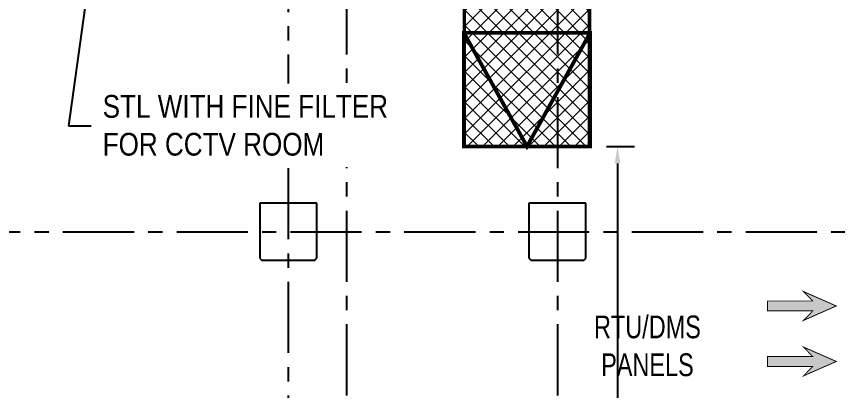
# Model space of a CAD drawing. Header units: metres. Extents: x 841183 to 1048542, y 259326 to 317714.
# Drawn here: x 1005126 to 1012342, y 297234 to 300526 of the extents above; entities that cross this region are included whole.
import ezdxf
from ezdxf import colors
from ezdxf.entities.mleader import LeaderData, LeaderLine
from ezdxf.enums import TextEntityAlignment as Align
from ezdxf.math import Vec2, Vec3

# ---------------------------------------------------------------- set-up
doc = ezdxf.new("R2010")
doc.units = ezdxf.units.M
doc.header["$PDMODE"] = 34
for name, pattern in [('1', [0, 0, 0]), ('HIDDEN', [0.375, 0.25, -0.125]), ('HIDDEN2', [0.1875, 0.125, -0.0625]), ('VILLA AXIS$0$CENTER', [2, 1.25, -0.25, 0.25, -0.25])]:
    doc.linetypes.add(name, pattern=pattern)
doc.layers.add('0_ARROW', color=20, linetype='Continuous', lineweight=0)
doc.layers.add('0_RA DUCT', color=5, linetype='1', lineweight=0)
for name, color, linetype in [('A-AXIS LINE', 253, 'Continuous'), ('A-TEXT', 252, 'Continuous'), ('G-COL', 252, 'Continuous'), ('RETURN AIR DUCT', 160, 'HIDDEN')]:
    doc.layers.add(name, color=color, linetype=linetype)
doc.layers.add('A-REFLECT DOWN', color=252, linetype='Continuous', transparency=0.6)
doc.styles.add('romans', font='romans.shx', dxfattribs={"width": 0.85})
doc.styles.get("Standard").update_dxf_attribs({"font": 'ARIALN.TTF'})
doc.dimstyles.get("Standard").update_dxf_attribs({"dimtxt": 200, "dimasz": 150, "dimexe": 150, "dimexo": 150, "dimgap": 100, "dimtad": 0, "dimtih": 1, "dimtoh": 1, "dimdec": 0, "dimzin": 0, "dimdsep": 46, "dimtxsty": 'Standard', "dimcen": 0.09, "dimadec": 0, "dimazin": 0, "dimtfac": 1, "dimtdec": 0, "dimtofl": 0, "dimtmove": 0, "dimatfit": 3, "dimfxl": 1, "dimtolj": 1, "dimtzin": 0, "dimarcsym": 0})

# ---------------------------------------------------------------- blocks, each defined once
blk = doc.blocks.new('A$C73141abc')
at = {"layer": '0_RA DUCT'}
h = blk.add_hatch(dxfattribs=at)
h.set_pattern_fill('ANSI37', color=8, scale=30)
h.set_pattern_definition([(45, (-1017144.81, -269488.94), (-67.351921, 67.351921), []), (135, (-1017144.81, -269488.94), (-67.351921, -67.351921), [])])
h.paths.add_polyline_path([(-1081.6, -9174.5), (-1081.6, -10401.7), (18.4, -10401.7), (18.4, -9174.5)])
h.paths.add_polyline_path([(-1081.6, -63.1), (-1081.6, -8517.3), (18.4, -8517.3), (18.4, -63.1)])
at = {"layer": 'RETURN AIR DUCT', "const_width": 30}
for points in [[(168.4, -63.1), (-1081.6, -63.1), (-1087.8, -10401.7)], [(18.4, -63.1), (12.2, -10401.7)]]:
    blk.add_lwpolyline(points, dxfattribs=at)
at = {"layer": 'RETURN AIR DUCT', "const_width": 33.3}
blk.add_lwpolyline([(18.4, -10401.7), (18.4, -9401.7), (-1090.9, -9401.7), (-1090.9, -10401.7)], close=True, dxfattribs=at)
at = {"layer": 'RETURN AIR DUCT', "const_width": 33.3, "elevation": 68.1}
blk.add_lwpolyline([(-1090.9, -9401.7), (-536.3, -10401.7), (18.4, -9401.7)], dxfattribs=at)
blk = doc.blocks.new('*D104')
at = {"color": 0, "lineweight": -2, "transparency": 16777216}
for p, q in [((1010311, 299382.2), (1010557.9, 299382.2)), ((1010407.9, 299232.2), (1010407.9, 296839.2)), ((1010407.9, 294042), (1010407.9, 296434.9)), ((1010312.3, 293892), (1010557.9, 293892))]:
    blk.add_line(p, q, dxfattribs=at)
at = {"color": 0, "transparency": 16777216}
for points in [[(1010382.9, 299232.2), (1010432.9, 299232.2), (1010407.9, 299382.2)], [(1010382.9, 294042), (1010432.9, 294042), (1010407.9, 293892)]]:
    blk.add_solid(points, dxfattribs=at)
at = {"layer": 'Defpoints', "color": 0, "transparency": 16777216}
for p in [(1010161, 299382.2, -74.7), (1010162.3, 293892, 22.4), (1010407.9, 293892)]:
    blk.add_point(p, dxfattribs=at)
at = {"color": 0, "transparency": 16777216, "insert": (1010407.9, 296637.1), "char_height": 200, "attachment_point": 5}
blk.add_mtext('\\A1;5490', dxfattribs=at)
blk = doc.blocks.new('0-ARROW-3')
at = {"layer": '0_ARROW', "true_color": 0xc8c8c8}
h = blk.add_hatch(dxfattribs=at)
h.set_pattern_fill('ANSI31', color=9)
h.set_pattern_definition([(45, (-4415, 43046), (-0.08838834765, 0.08838834765), [])])
h.paths.add_polyline_path([(-512, -108), (-711, -313), (0, 0), (-711, 313), (-512, 108), (-1490, 108), (-1490, -108)])
at = {"layer": '0_ARROW', "const_width": 20}
blk.add_lwpolyline([(-1490, -108), (-512, -108), (-711, -313), (0, 0), (-711, 313), (-512, 108), (-1490, 108)], close=True, dxfattribs=at)
blk = doc.blocks.new('A$C51a5b08a')
at = {"layer": 'A-AXIS LINE', "linetype": 'VILLA AXIS$0$CENTER', "ltscale": 500}
for p, q in [((-30074.2, 5133.1, -106.5), (-30074.2, -22178.3, -125.6)), ((-28220.4, 5133.1, -106), (-28220.4, -19512.3, -125.6)), ((-30585.4, 4506, -106.5), (-30585.4, -22178.3, -125.6)), ((-40565.7, -13051.7, -220.1), (9544.5, -13051.7, -106.5))]:
    blk.add_line(p, q, dxfattribs=at)
at = {"layer": 'G-COL', "color": 8, "linetype": 'HIDDEN2', "ltscale": 6, "elevation": -106.5}
for points in [[(-30335.4, -12801.7), (-30835.4, -12801.7), (-30835.4, -13285), (-30818.7, -13301.7), (-30352.1, -13301.7), (-30335.4, -13285)], [(-27970.4, -12801.7), (-28470.4, -12801.7), (-28470.4, -13285), (-28453.7, -13301.7), (-27987.1, -13301.7), (-27970.4, -13285)]]:
    blk.add_lwpolyline(points, close=True, dxfattribs=at)
at = {"color": 252, "style": 'romans', "width": 0.8}
blk.add_attdef('RD01', text='', height=225, dxfattribs=at).set_placement((-31176.6, -17501.4, -38.4), align=Align.MIDDLE_CENTER)
blk = doc.blocks.new('A$C10b3fa2f')
at = {"layer": 'A-REFLECT DOWN'}
h = blk.add_hatch(dxfattribs=at)
h.set_pattern_fill('AR-HBONE', color=256, scale=75, style=0)
h.set_pattern_definition([(45, (-872853.3, -501345.44), (0, 424.26407), [900, -300]), (135, (-872641.16, -501133.3), (3e-14, 424.26407), [900, -300])])
h.paths.add_polyline_path([(-40951.9, -7637.1), (-40445.1, -7637.1), (-40278.2, -7926.1), (-40445.1, -8215.1), (-40951.9, -8215.1), (-41118.8, -7926.1)])
edge = h.paths.add_edge_path()
edge.add_line((-40250.6, -6912.7), (-42275.6, -6912.7))
edge.add_line((-42275.6, -6912.7), (-42275.6, -105.8))
edge.add_line((-42275.6, -105.8), (-42275.6, 38.9))
edge.add_line((-42275.6, 38.9), (-43125, 38.9))
edge.add_line((-43125, 38.9), (-43125, -30517.1))
edge.add_line((-43125, -30517.1), (-43000, -30517.1))
edge.add_line((-43000, -30517.1), (-43000, -32386.1))
edge.add_line((-43000, -32386.1), (-6450, -32386.1))
edge.add_arc((-6450, -25886.1), 6500, 270, 360)
edge.add_line((50, -25886.1), (50, -22117.5))
edge.add_line((50, -22117.5), (-3025.4, -22117.5))
edge.add_line((-3025.4, -22117.5), (-3025.4, -31367.5))
edge.add_line((-3025.4, -31367.5), (-37875.6, -31367.3))
edge.add_line((-37875.6, -31367.3), (-37875.6, -22117.5))
edge.add_line((-37875.6, -22117.5), (-40250.6, -22117.5))
edge.add_line((-40250.6, -22117.5), (-40250.6, -6912.7))

msp = doc.modelspace()

# ---------------------------------------------------------------- block references
at = {"color": 2}
msp.add_blockref('A$C10b3fa2f', (1038100.4, 311684, -216), dxfattribs=at)

# ---------------------------------------------------------------- next in the draw order: block references
msp.add_blockref('A$C51a5b08a', (1038100.4, 311683.9, -103.7), dxfattribs=at)

# ---------------------------------------------------------------- next in the draw order: block references
msp.add_blockref('A$C73141abc', (1010148.8, 309783.8, -104.6))

# ---------------------------------------------------------------- next in the draw order: block references
at = {"layer": '0_ARROW', "xscale": 0.405, "yscale": 0.405, "zscale": 0.405}
msp.add_blockref('0-ARROW-3', (1012330.6, 297978.4, -210.2), dxfattribs=at)
at = {"layer": '0_ARROW', "xscale": -0.405, "yscale": 0.405, "zscale": 0.405, "rotation": 180}
msp.add_blockref('0-ARROW-3', (1012330.6, 297490.1, -210.2), dxfattribs=at)

# ---------------------------------------------------------------- next in the draw order: texts
at = {"layer": 'A-TEXT', "color": 7, "insert": (1010671.1, 297894.5, -97.9), "char_height": 200, "width": 3203.695, "attachment_point": 2}
msp.add_mtext('{\\W0.9;RTU/DMS \\PPANELS}', dxfattribs=at)

# ---------------------------------------------------------------- next in the draw order: dimensions: what is measured, and where the dimension line sits
dim = msp.add_linear_dim(base=(1010407.9, 293892, -29.9), p1=(1010161, 299382.2, -104.6), p2=(1010162.3, 293892, -7.5), angle=90, dimstyle='Standard')
dim.commit()
dim.dimension.update_dxf_attribs({"geometry": '*D104', "text_midpoint": (1010407.9, 296637.1, -29.9)})

# ---------------------------------------------------------------- next in the draw order: leaders
ml = msp.add_multileader_mtext('Standard')
ml.set_content('STL WITH FINE FILTER \\PFOR CCTV ROOM', color=256)
ml.set_leader_properties()
ml.build(insert=Vec2(0, 0))
ml.multileader.update_dxf_attribs({"text_left_attachment_type": 2, "text_right_attachment_type": 2, "dogleg_length": 200, "arrow_head_size": 200})
ctx = ml.context
ctx.base_point, ctx.char_height, ctx.arrow_head_size, ctx.landing_gap_size, ctx.plane_origin = Vec3(1005784.2, 299563.1, 49.6), 200, 200, 100, Vec3(1002276.1, 299924.9, 49.6)
ctx.left_attachment, ctx.right_attachment = 2, 2
notes = []
notes.append((ctx, [(1, (1, 1, 0), (1005584.2, 299563.1, 49.6), (1, 0), 200, [(0, [(1005878, 301686.9, 49.6)], 0, [])])]))
ctx.mtext.insert, ctx.mtext.flow_direction = Vec3(1005884.2, 299835, 49.6), 5
ctx.mtext.has_bg_fill, ctx.mtext.bg_color, ctx.mtext.bg_scale_factor, ctx.mtext.bg_transparency, ctx.mtext.use_window_bg_color = 1, -1027028792, 1.5, 0, 1
for ctx, leaders in notes:
    for number, flags, end, landing, length, lines in leaders:
        leader = LeaderData()
        leader.index, (leader.has_last_leader_line, leader.has_dogleg_vector, leader.attachment_direction) = number, flags
        leader.last_leader_point, leader.dogleg_vector, leader.dogleg_length = Vec3(end), Vec3(landing), length
        for number, points, colour, breaks in lines:
            line = LeaderLine()
            line.index, line.vertices, line.color, line.breaks = number, Vec3.list(points), colors.encode_raw_color(colour), breaks
            leader.lines.append(line)
        ctx.leaders.append(leader)

doc.saveas('drawing.dxf')
